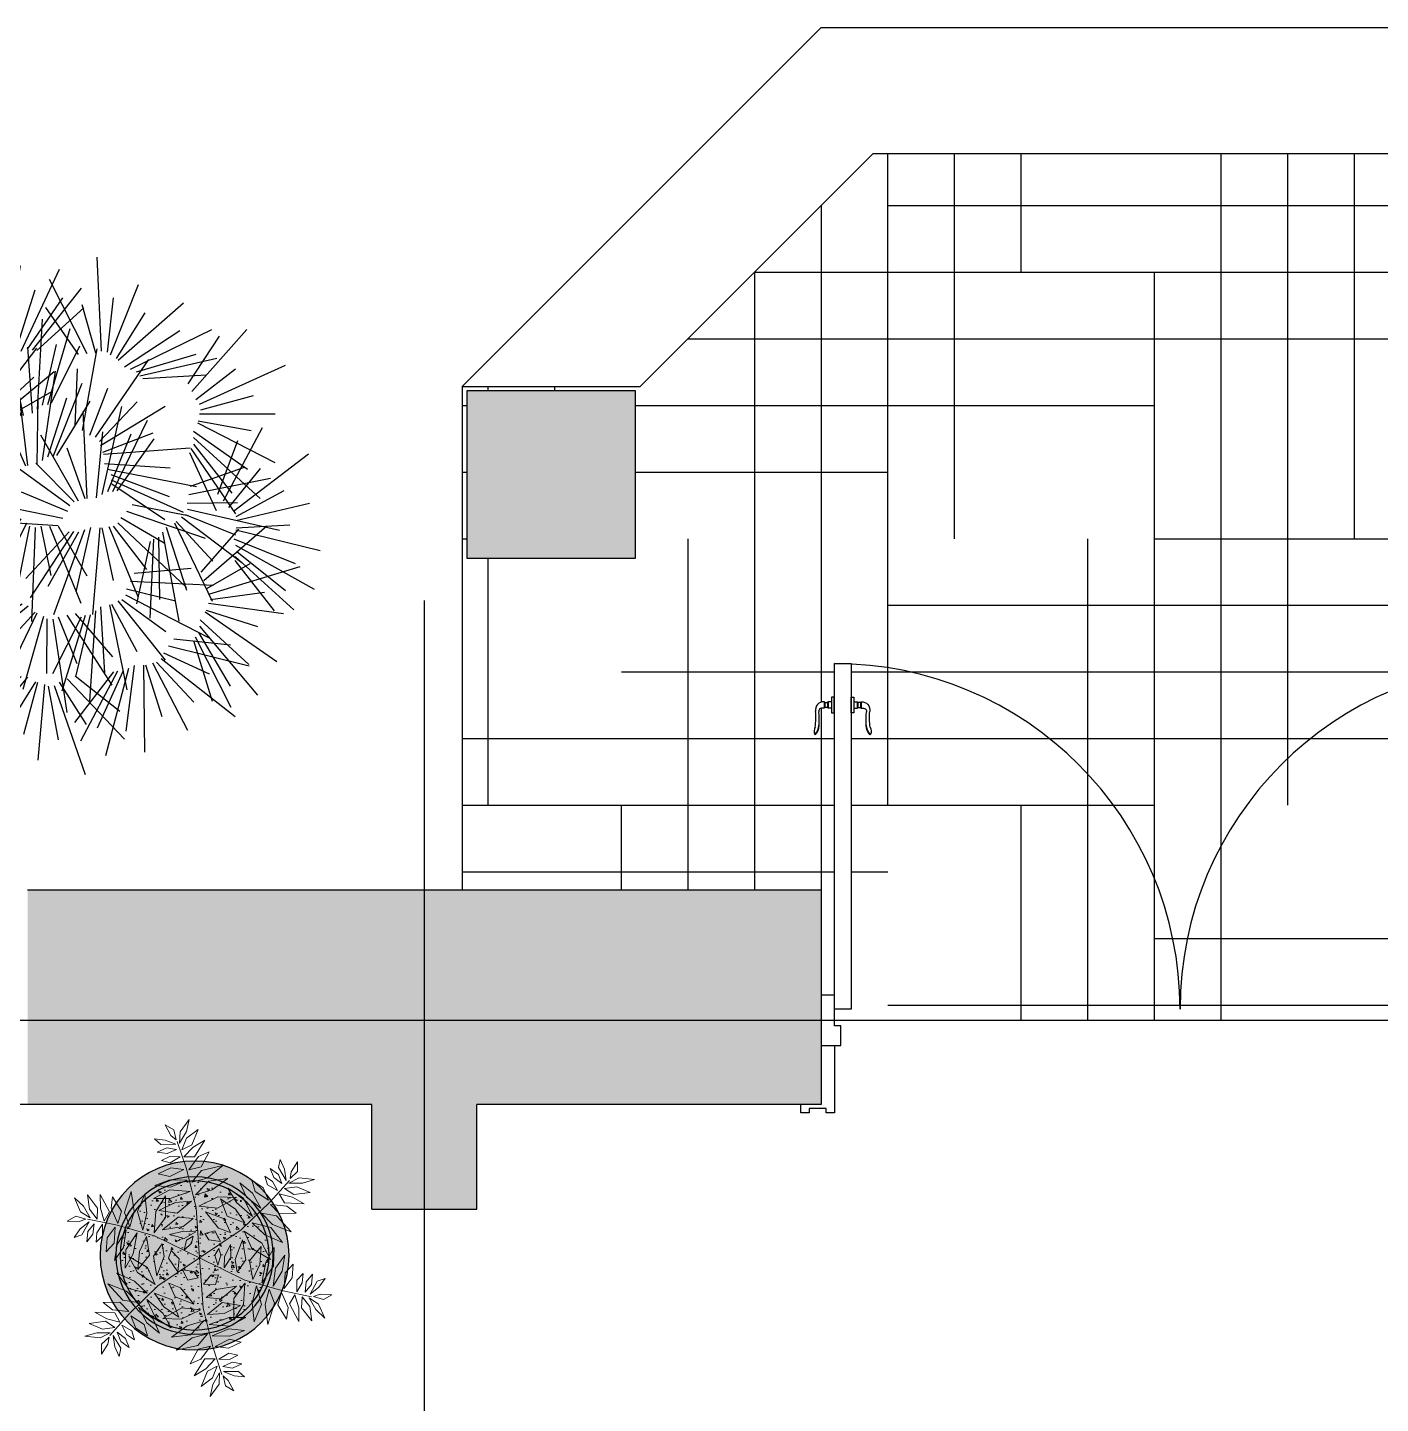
# Model space of a CAD drawing. Header units: millimetres. Extents: x 11159 to 50121, y 18346 to 37577.
# Drawn here: x 16090 to 19313, y 34044 to 37321 of the extents above; entities that cross this region are included whole.
import ezdxf

# ---------------------------------------------------------------- set-up
doc = ezdxf.new("R2010")
doc.units = ezdxf.units.MM
for name, color, linetype in [('axis', 40, 'Continuous'), ('doors', 4, 'Continuous'), ('floor hatch', 252, 'Continuous'), ('furniture', 34, 'Continuous'), ('HATCH', 8, 'Continuous'), ('wall', 5, 'Continuous')]:
    doc.layers.add(name, color=color, linetype=linetype)

# ---------------------------------------------------------------- blocks, each defined once
blk = doc.blocks.new('rast1')
at = {"color": 0}
for p, q in [((0.1841, 0.798), (0.1634, 1.2463)), ((-0.2715, 0.7956), (-0.2016, 1.2036)), ((-0.1983, 0.7984), (-0.0166, 1.1886)), ((-0.3156, 0.792), (-0.4231, 1.1366)), ((0.1158, 0.7859), (-0.0635, 1.1388)), ((0.2269, 0.7806), (0.3602, 1.1161)), ((-0.3599, 0.7786), (-0.6579, 1.114)), ((-0.2813, 0.7959), (-0.3132, 1.0506)), ((-0.2278, 0.7895), (-0.1316, 1.0894)), ((-0.1687, 0.8074), (-0.0009, 1.0515)), ((-0.1445, 0.8018), (0.0882, 1.0978)), ((0.2121, 0.7933), (0.2407, 1.0515)), ((-0.3351, 0.7925), (-0.4754, 1.0112)), ((-0.125, 0.8013), (0.1003, 1.0047)), ((0.0746, 0.7827), (-0.081, 1.006)), ((0.1571, 0.789), (0.091, 1.0192)), ((0.2634, 0.7557), (0.5745, 1.0288)), ((-0.1213, 0.5213), (-0.0965, 0.951)), ((0.256, 0.7621), (0.3914, 0.9801)), ((-0.4052, 0.7262), (-0.7667, 0.8877)), ((-0.5483, 0.4861), (-0.7666, 0.878)), ((-0.3752, 0.7546), (-0.5714, 0.8919)), ((-0.4584, 0.4835), (-0.3017, 0.8666)), ((-0.1883, 0.4916), (-0.274, 0.8966)), ((-0.0726, 0.5443), (0.0344, 0.9053)), ((0.2936, 0.7234), (0.557, 0.8959)), ((0.3222, 0.7118), (0.7088, 0.9007)), ((0.5965, 0.6421), (0.7467, 0.8691)), ((0.6147, 0.605), (0.8766, 0.9018)), ((-0.5021, 0.4895), (-0.5324, 0.8493)), ((-0.3862, 0.4704), (-0.1244, 0.8119)), ((-0.1454, 0.5021), (-0.1668, 0.8163)), ((-0.0971, 0.5405), (-0.0313, 0.8294)), ((-0.0542, 0.551), (0.08, 0.8233)), ((0.0933, 0.4197), (0.1631, 0.8094)), ((-0.4353, 0.6978), (-0.6967, 0.7735)), ((-0.5211, 0.4943), (-0.6107, 0.7382)), ((-0.4678, 0.4859), (-0.4439, 0.7415)), ((-0.2279, 0.472), (-0.4551, 0.7526)), ((-0.417, 0.4681), (-0.2581, 0.74)), ((0.1551, 0.3883), (0.4089, 0.7583)), ((0.3507, 0.7001), (0.6348, 0.7843)), ((0.3661, 0.6806), (0.7332, 0.7642)), ((0.6512, 0.546), (1.0602, 0.7305)), ((-0.6039, 0.4447), (-0.9219, 0.6807)), ((-0.3555, 0.4727), (-0.1387, 0.6747)), ((-0.333, 0.462), (-0.0417, 0.7006)), ((-0.1975, 0.4883), (-0.3212, 0.7132)), ((-0.167, 0.2531), (-0.217, 0.6639)), ((-0.0976, 0.2768), (-0.0355, 0.7027)), ((0.0585, 0.4421), (0.0691, 0.714)), ((0.3809, 0.6679), (0.684, 0.6843)), ((0.6328, 0.5678), (0.8224, 0.7141)), ((-0.7189, 0.3525), (-0.9725, 0.6308)), ((-0.7151, 0.3716), (-0.8787, 0.6274)), ((-0.5684, 0.466), (-0.7303, 0.6425)), ((-0.2641, 0.4432), (-0.665, 0.6448)), ((-0.2462, 0.4653), (-0.4574, 0.6167)), ((-0.3141, 0.4573), (-0.0501, 0.6071)), ((-0.047, 0.2954), (0.091, 0.6458)), ((0.1281, 0.3974), (0.2142, 0.6209)), ((-0.7244, 0.2989), (-1.0793, 0.5424)), ((-0.7284, 0.3295), (-0.9415, 0.5353)), ((-0.6395, 0.4235), (-0.8783, 0.554)), ((-0.2081, 0.237), (-0.41, 0.5363)), ((-0.1233, 0.2598), (-0.1172, 0.5746)), ((-0.0719, 0.2938), (0.0189, 0.5759)), ((-0.0282, 0.3005), (0.1292, 0.5601)), ((0.1746, 0.3676), (0.3531, 0.5564)), ((0.1787, 0.3485), (0.4874, 0.5358)), ((0.1868, 0.1148), (0.2809, 0.5347)), ((0.6571, 0.5182), (0.9076, 0.5869)), ((-0.2695, 0.4153), (-0.5026, 0.4704)), ((-0.1764, 0.2505), (-0.2801, 0.4853)), ((0.1158, 0.0964), (0.097, 0.5098)), ((0.2386, 0.1295), (0.4027, 0.4684)), ((0.6442, 0.4659), (0.8968, 0.4204)), ((0.6507, 0.4997), (1.0117, 0.4996)), ((-0.7205, 0.2683), (-1.0004, 0.4126)), ((-0.287, 0.3778), (-0.6825, 0.3943)), ((-0.2467, 0.2114), (-0.6285, 0.4472)), ((-0.2269, 0.2319), (-0.4241, 0.4011)), ((0.0736, 0.0834), (-0.1051, 0.3971)), ((0.1598, 0.0997), (0.1898, 0.4132)), ((0.1908, 0.3162), (0.4303, 0.4085)), ((0.2137, 0.1298), (0.3255, 0.4041)), ((0.6222, 0.4167), (0.8797, 0.2355)), ((0.6411, 0.4566), (1.0096, 0.2682)), ((0.7643, 0.085), (0.9514, 0.4339)), ((-0.7337, 0.2262), (-1.1246, 0.3624)), ((-0.3044, 0.3402), (-0.5753, 0.314)), ((0.1062, 0.0946), (0.0206, 0.3365)), ((0.1928, 0.3067), (0.6056, 0.3369)), ((0.2578, 0.1332), (0.4344, 0.38)), ((0.6091, 0.3335), (0.8222, 0.0231)), ((0.6216, 0.355), (0.8046, 0.122)), ((0.6219, 0.3859), (0.9401, 0.0961)), ((0.7381, 0.117), (0.8325, 0.3723)), ((0.0331, 0.0609), (-0.3297, 0.3249)), ((0.0544, 0.0798), (-0.1294, 0.2635)), ((0.1974, 0.2627), (0.5116, 0.2415)), ((0.6027, 0.3151), (0.7298, 0.0394)), ((0.8133, 0.036), (1.1693, 0.3091)), ((-0.7356, 0.2166), (-0.992, 0.2271)), ((-0.2751, 0.1482), (-0.6677, 0.1992)), ((-0.2545, 0.1841), (-0.4819, 0.2593)), ((0.2132, 0.2362), (0.6356, 0.1537)), ((0.229, 0.2097), (0.5063, 0.1055)), ((0.6082, 0.1551), (0.8649, 0.2453)), ((0.7905, 0.0529), (0.9416, 0.2388)), ((-0.7315, 0.1363), (-1.1114, -0.1025)), ((-0.7374, 0.1821), (-1.095, 0.1329)), ((-0.7412, 0.163), (-0.98, 0.0607)), ((-0.4994, -0.0262), (-0.8204, 0.1704)), ((-0.6542, -0.2278), (-0.7539, 0.1353)), ((-0.5011, -0.0068), (-0.7294, 0.1932)), ((0.2294, 0.1848), (0.5727, 0.0301)), ((0.2336, 0.1658), (0.4853, -0.0039)), ((0.6002, 0.1145), (0.9882, 0.193)), ((0.8254, 0.0102), (1.0536, 0.1344)), ((-0.6873, 0.0829), (-0.9061, -0.2471)), ((-0.6834, -0.273), (-0.8893, 0.1049)), ((-0.7104, 0.1172), (-0.8781, -0.0537)), ((-0.5021, -0.051), (-0.7641, 0.0873)), ((-0.3036, 0.0902), (-0.6765, 0.038)), ((-0.6422, -0.2124), (-0.6719, 0.0897)), ((-0.3173, 0.1041), (-0.6207, 0.1134)), ((-0.2899, 0.0694), (-0.5801, 0.0096)), ((-0.2958, 0.1124), (-0.5679, 0.1099)), ((0, 0), (-0.3876, 0.0806)), ((0.0233, 0.0342), (-0.1977, 0.1264)), ((0.3304, 0.067), (0.5974, 0.0142)), ((0.5922, 0.0739), (0.8317, 0.0761)), ((0.8235, -0.0092), (1.175, 0.0732)), ((-0.4898, -0.0793), (-0.8984, 0.0557)), ((-0.6642, 0.0485), (-0.7819, -0.1968)), ((-0.6731, -0.244), (-0.7697, 0.0361)), ((-0.2625, 0.0554), (-0.6637, -0.1001)), ((-0.2077, 0.0067), (-0.5407, -0.2391)), ((-0.235, 0.0414), (-0.5121, -0.1082)), ((0.2754, 0.0052), (0.4828, -0.1146)), ((0.3029, 0.0361), (0.677, -0.0935)), ((0.5654, 0.0088), (0.8531, -0.2093)), ((0.5816, 0.0197), (0.8228, -0.0768)), ((0.5937, 0.0455), (1.0311, -0.0544)), ((-0.7247, -0.3336), (-1.0113, -0.035)), ((-0.6938, -0.3021), (-0.8778, -0.0465)), ((-0.4775, -0.1075), (-0.7865, -0.0469)), ((-0.2008, -0.0003), (-0.3542, -0.2061)), ((-0.1734, -0.0212), (-0.3346, -0.3442)), ((-0.0233, -0.0342), (-0.2948, -0.0161)), ((-0.1597, -0.0351), (-0.21, -0.29)), ((0.0302, -0.0629), (-0.1766, -0.2851)), ((0.0497, -0.0618), (-0.1565, -0.3768)), ((-0.1322, -0.0422), (-0.1495, -0.4906)), ((-0.1045, -0.0355), (-0.0581, -0.2705)), ((0.0743, -0.0652), (-0.0718, -0.323)), ((-0.0632, -0.0359), (0.0857, -0.4027)), ((0.103, -0.0538), (-0.0443, -0.4582)), ((-0.0218, -0.0362), (0.1143, -0.2719)), ((0.1316, -0.0423), (0.0617, -0.3494)), ((0.1757, -0.0446), (0.1414, -0.4571)), ((0.1855, -0.0441), (0.2393, -0.295)), ((0.2193, -0.0372), (0.3562, -0.3712)), ((0.2388, -0.0361), (0.3975, -0.2418)), ((0.2623, -0.02), (0.5882, -0.3284)), ((0.4737, -0.0645), (0.5524, -0.4877)), ((0.4925, -0.0401), (0.5884, -0.3401)), ((0.5317, -0.0197), (0.7117, -0.3924)), ((0.5398, -0.0143), (0.7137, -0.203)), ((0.6587, -0.2549), (0.8377, -0.0499)), ((0.6718, -0.2942), (0.9708, -0.0346)), ((0.8239, -0.0534), (1.2258, -0.1525)), ((0.8249, -0.0437), (1.0812, -0.0301)), ((-0.4784, -0.1517), (-0.8917, -0.1298)), ((0.4157, -0.1094), (0.3505, -0.4059)), ((0.4318, -0.0985), (0.4143, -0.4746)), ((0.4548, -0.089), (0.46, -0.3852)), ((0.8147, -0.0966), (1.1068, -0.2141)), ((0.8214, -0.1266), (1.1975, -0.336)), ((-0.4697, -0.195), (-0.7995, -0.3419)), ((-0.4776, -0.1614), (-0.7268, -0.2228)), ((0.8209, -0.1805), (1.0994, -0.434)), ((0.8282, -0.1567), (1.0596, -0.3417)), ((-0.748, -0.3712), (-1.089, -0.2529)), ((-0.7307, -0.3413), (-0.9545, -0.2157)), ((-0.5564, -0.5283), (-0.8025, -0.2433)), ((-0.4512, -0.2374), (-0.7496, -0.5726)), ((-0.5522, -0.5093), (-0.7088, -0.2493)), ((-0.468, -0.2144), (-0.6688, -0.3793)), ((-0.4256, -0.2499), (-0.5392, -0.4608)), ((0.3391, -0.2601), (0.6102, -0.2362)), ((0.6849, -0.3335), (0.8922, -0.2135)), ((0.7001, -0.3575), (1.13, -0.2288)), ((0.819, -0.1999), (1.0057, -0.4393)), ((-0.3939, -0.2764), (-0.5122, -0.6542)), ((-0.3622, -0.303), (-0.4069, -0.5714)), ((0.3214, -0.2975), (0.7168, -0.3174)), ((-0.76, -0.3866), (-1.0192, -0.3694)), ((-0.5634, -0.5818), (-0.9116, -0.3289)), ((-0.5665, -0.5511), (-0.7741, -0.3397)), ((-0.2415, -0.381), (-0.5981, -0.502)), ((-0.2575, -0.3699), (-0.5574, -0.4175)), ((0.2615, -0.3912), (0.4864, -0.6737)), ((0.2799, -0.3847), (0.4898, -0.5379)), ((0.298, -0.3627), (0.6972, -0.5677)), ((0.3036, -0.3349), (0.5362, -0.3919)), ((0.7023, -0.3858), (0.9598, -0.3509)), ((-0.7635, -0.4148), (-1.2104, -0.4552)), ((-0.7533, -0.4413), (-0.9804, -0.5176)), ((-0.1946, -0.4076), (-0.5598, -0.6353)), ((-0.2242, -0.3989), (-0.4981, -0.5119)), ((-0.1317, -0.4452), (-0.413, -0.7489)), ((-0.165, -0.4162), (-0.4093, -0.6149)), ((-0.1237, -0.4508), (-0.2359, -0.6816)), ((0.0589, -0.4526), (0.2366, -0.6588)), ((0.1302, -0.4586), (0.062, -0.7469)), ((0.1545, -0.4396), (0.1262, -0.8691)), ((0.1788, -0.4206), (0.1975, -0.735)), ((0.2218, -0.4105), (0.3041, -0.8162)), ((0.231, -0.4073), (0.3528, -0.6332)), ((0.6783, -0.4447), (1.0186, -0.6803)), ((0.6827, -0.436), (0.927, -0.5145)), ((0.6936, -0.4033), (1.0514, -0.4512)), ((-0.7483, -0.4824), (-1.093, -0.6772)), ((-0.5747, -0.6542), (-0.9617, -0.5076)), ((-0.7433, -0.5235), (-0.9596, -0.6887)), ((-0.5603, -0.6125), (-0.8362, -0.4607)), ((-0.0928, -0.4662), (-0.1909, -0.8137)), ((-0.0768, -0.4773), (-0.0786, -0.7371)), ((0.0872, -0.4688), (-0.0493, -0.7399)), ((-0.0484, -0.4792), (0.0183, -0.9229)), ((-0.0225, -0.4674), (0.067, -0.6896)), ((0.1056, -0.4622), (-0.0044, -0.8223)), ((0.0182, -0.46), (0.233, -0.7927)), ((0.6499, -0.5123), (0.9269, -0.8417)), ((0.6543, -0.4818), (0.8855, -0.6955)), ((0.528, -0.573), (0.7987, -0.6009)), ((0.6215, -0.5799), (0.7109, -0.87)), ((0.6303, -0.5625), (0.8004, -0.8984)), ((0.6456, -0.5429), (0.796, -0.7981)), ((-0.5768, -0.6637), (-0.8329, -0.6464)), ((0.479, -0.6397), (0.6966, -0.7398)), ((0.5035, -0.6064), (0.888, -0.7008)), ((-0.5795, -0.6981), (-0.9383, -0.7378)), ((-0.5838, -0.7172), (-0.8252, -0.8131)), ((0.3127, -0.7144), (0.2035, -1.1306)), ((0.3402, -0.7003), (0.299, -1.0125)), ((0.3843, -0.6985), (0.3882, -1.1124)), ((0.394, -0.6971), (0.4708, -0.9419)), ((0.427, -0.6871), (0.5942, -1.007)), ((0.4463, -0.6842), (0.6233, -0.8743)), ((0.4682, -0.666), (0.8213, -0.9429)), ((-0.5748, -0.7442), (-0.961, -0.9726)), ((-0.5542, -0.7638), (-0.7265, -0.9302)), ((-0.2497, -0.7346), (-0.5774, -0.9201)), ((-0.2676, -0.7267), (-0.5532, -0.8294)), ((-0.1987, -0.7519), (-0.5149, -1.0439)), ((-0.2294, -0.7489), (-0.4774, -0.9111)), ((-0.168, -0.7548), (-0.3708, -0.9957)), ((-0.1299, -0.7771), (-0.3494, -1.128)), ((-0.1209, -0.7811), (-0.1881, -1.0288)), ((-0.0184, -0.7785), (0.111, -0.9801)), ((0.0202, -0.7636), (0.2933, -1.0503)), ((0.2411, -0.7302), (0.0557, -0.9706)), ((0.0588, -0.7488), (0.2719, -0.918)), ((0.2604, -0.7273), (0.0842, -1.06)), ((0.2853, -0.7284), (0.1636, -0.9986)), ((-0.5321, -0.7987), (-0.7597, -1.1227)), ((-0.5099, -0.8337), (-0.6342, -1.0758)), ((-0.0878, -0.7905), (-0.1191, -1.1501)), ((-0.0699, -0.7984), (-0.0232, -1.054)), ((-0.0417, -0.7949), (0.1067, -1.2183))]:
    blk.add_line(p, q, dxfattribs=at)
blk = doc.blocks.new('palm')
at = {"color": 0, "linetype": 'ByBlock', "lineweight": -2}
for p, q in [((-4.98, 65.98), (-9.33, 60.08)), ((-6.33, 60.23), (-4.98, 65.98)), ((-16.35, 63.34), (-13.67, 58.33)), ((-12.27, 60.99), (-16.35, 63.34)), ((-11.17, 56.2), (-12.27, 60.99)), ((-9.54, 54.66), (-6.33, 60.23)), ((-9.33, 60.08), (-9.54, 54.66)), ((-6.18, 57.08), (-0.72, 61.25)), ((-0.72, 61.25), (-3.7, 53.96)), ((-21.42, 56.67), (-16.42, 56.16)), ((-18.45, 54.06), (-21.42, 56.67)), ((-20.15, 50.4), (-15.64, 52.44)), ((-11.4, 54.15), (-18.45, 54.06)), ((-16.42, 56.16), (-11.4, 54.15)), ((-15.64, 52.44), (-11.06, 51.68)), ((-13.67, 58.33), (-11.17, 56.2)), ((-6.3, 42.4), (-10.63, 55.49)), ((-8.42, 51.54), (-6.18, 57.08)), ((-3.7, 53.96), (-8.42, 51.54)), ((-7.48, 48.12), (-3.02, 52.78)), ((-3.02, 52.78), (2.56, 56.09)), ((2.56, 56.09), (-2.46, 48.1)), ((-15.53, 49.71), (-20.15, 50.4)), ((-18.19, 46.39), (-14.16, 48.32)), ((-13.97, 45.34), (-18.19, 46.39)), ((-11.06, 51.68), (-15.53, 49.71)), ((-14.16, 48.32), (-9.23, 48.15)), ((-9.23, 48.15), (-13.97, 45.34)), ((-2.46, 48.1), (-7.48, 48.12)), ((-5.2, 41.96), (-0.58, 48.3)), ((-0.58, 48.3), (4.55, 50.49)), ((4.55, 50.49), (0.67, 43.42)), ((37.6, 43.01), (38.37, 46.89)), ((38.37, 46.89), (40.42, 42.3)), ((-19.74, 40.06), (-13.79, 42.96)), ((-14.24, 38.77), (-19.74, 40.06)), ((-7.45, 42.17), (-14.24, 38.77)), ((-13.79, 42.96), (-7.45, 42.17)), ((-1.65, 23.88), (-6.3, 42.4)), ((0.67, 43.42), (-5.2, 41.96)), ((-3.72, 36.16), (0.85, 41.73)), ((0.85, 41.73), (11.13, 44.01)), ((11.13, 44.01), (3.62, 38.06)), ((35.28, 38.3), (33.57, 42.65)), ((33.57, 42.65), (37.6, 39.77)), ((41.2, 36.95), (37.6, 43.01)), ((37.6, 39.77), (39.22, 35.42)), ((40.42, 42.3), (41.2, 36.95)), ((43.08, 37.77), (46.68, 41.12)), ((43.68, 41.01), (43.08, 37.77)), ((46.68, 45.83), (43.68, 41.01)), ((46.68, 41.12), (46.68, 45.83)), ((-21.4, 34.49), (-14.17, 37.24)), ((-13.85, 33.79), (-21.4, 34.49)), ((-14.17, 37.24), (-5.93, 37.04)), ((-5.93, 37.04), (-13.85, 33.79)), ((3.62, 38.06), (-3.72, 36.16)), ((-2.03, 30.03), (4.36, 36.64)), ((4.36, 36.64), (13.37, 37.77)), ((13.37, 37.77), (6, 32.42)), ((20.97, 28.54), (13.51, 33.24)), ((13.51, 33.24), (17.54, 26.36)), ((22.34, 28.89), (19.17, 35.77)), ((19.17, 35.77), (25.17, 30.89)), ((26.45, 31.71), (24.82, 37.12)), ((24.82, 37.12), (30.31, 33.42)), ((30.31, 33.42), (32.8, 27.54)), ((32.28, 34.77), (31.08, 38.95)), ((31.08, 38.95), (34.77, 36.42)), ((37.08, 32.07), (32.28, 34.77)), ((33.57, 26.66), (42.74, 36.95)), ((34.77, 36.42), (37.08, 32.07)), ((39.22, 35.42), (35.28, 38.3)), ((40.42, 33.07), (46.34, 33.89)), ((44.88, 30.18), (40.42, 33.07)), ((47.37, 38.12), (42.57, 35.6)), ((42.57, 35.6), (49, 35.6)), ((46.34, 33.89), (52.68, 31.24)), ((54.65, 37.3), (47.37, 38.12)), ((49, 35.6), (54.65, 37.3)), ((-59.63, 28.68), (-56.7, 21.96)), ((-55.32, 24.63), (-59.63, 28.68)), ((-53.4, 30), (-48.58, 23.78)), ((-52.52, 23.19), (-53.4, 30)), ((-47.3, 30.26), (-42.89, 21.92)), ((-47.22, 23.77), (-47.3, 30.26)), ((-42.12, 23.65), (-41.45, 29.18)), ((-41.45, 29.18), (-37.27, 22.29)), ((-35.71, 21.6), (-32.55, 31.65)), ((-32.55, 31.65), (-31.15, 22.16)), ((-29.55, 22.1), (-26.03, 30.46)), ((-26.03, 30.46), (-25.08, 21.41)), ((-14.23, 32.43), (-22.03, 28.32)), ((-22.03, 28.32), (-14.06, 28.37)), ((-20.89, 22.15), (-16.22, 29.59)), ((-11.67, 26.4), (-19.45, 22.67)), ((-16.22, 29.59), (-16.29, 19.26)), ((-4.54, 31.68), (-14.23, 32.43)), ((-14.06, 28.37), (-4.54, 31.68)), ((-3.79, 26.99), (-11.67, 26.4)), ((-10.74, 21.3), (-3.79, 26.99)), ((6, 32.42), (-2.03, 30.03)), ((-0.44, 24.67), (8.74, 29.16)), ((17.52, 28.84), (8.53, 23.74)), ((8.74, 29.16), (17.52, 28.84)), ((17.02, 23.3), (9.91, 28.18)), ((9.91, 28.18), (13.08, 19.95)), ((17.54, 26.36), (25.17, 19.77)), ((19.85, 13.36), (33.57, 26.66)), ((25.17, 19.77), (20.97, 28.54)), ((29.11, 23.66), (22.34, 28.89)), ((25.17, 30.89), (29.11, 23.66)), ((32.8, 27.54), (26.45, 31.71)), ((37.94, 30.54), (44.2, 29.01)), ((40.42, 26.19), (37.94, 30.54)), ((44.2, 29.01), (49.85, 25.83)), ((52.68, 31.24), (44.88, 30.18)), ((-58.96, 19.87), (-63.03, 17.51)), ((-54.25, 18.42), (-58.96, 19.87)), ((-56.7, 21.96), (-52.11, 19.07)), ((-52.11, 19.07), (-55.32, 24.63)), ((-48.85, 18.48), (-52.52, 23.19)), ((-48.58, 23.78), (-48.85, 18.48)), ((-45.42, 17.59), (-47.22, 23.77)), ((-42.89, 21.92), (-45.42, 17.59)), ((-38.94, 16.48), (-42.12, 23.65)), ((-37.27, 22.29), (-38.94, 16.48)), ((-33.18, 14.86), (-35.71, 21.6)), ((-31.15, 22.16), (-33.18, 14.86)), ((-27.03, 13.26), (-29.55, 22.1)), ((-25.08, 21.41), (-27.03, 13.26)), ((-21.58, 11.95), (-20.89, 22.15)), ((-19.45, 22.67), (-10.74, 21.3)), ((0, 0), (-1.65, 23.88)), ((8.53, 23.74), (-0.44, 24.67)), ((11.71, 18.6), (2.8, 21.95)), ((2.8, 21.95), (9.05, 14.25)), ((13.08, 19.95), (21.48, 16.78)), ((21.48, 16.78), (17.02, 23.3)), ((29.45, 21.3), (36.57, 20.13)), ((34.77, 15.89), (29.45, 21.3)), ((33.74, 25.48), (41.54, 24.66)), ((37.94, 21.13), (33.74, 25.48)), ((36.57, 20.13), (43.68, 12.36)), ((46, 21.3), (37.94, 21.13)), ((49.85, 25.83), (40.42, 26.19)), ((41.54, 24.66), (46, 21.3)), ((-63.03, 17.51), (-57.35, 17.33)), ((-59.79, 9.78), (-56.85, 13.86)), ((-57.35, 17.33), (-54.25, 18.42)), ((-56.85, 13.86), (-52.6, 17.2)), ((-52.6, 17.2), (-56.04, 11.06)), ((-39.87, 15.74), (-53.37, 18.54)), ((-53.24, 12.67), (-50.29, 16.26)), ((-50.29, 16.26), (-50.81, 11.4)), ((-48.92, 11.9), (-46.31, 16.08)), ((-46.31, 16.08), (-46.25, 10.57)), ((-44.1, 9.54), (-40.25, 14.63)), ((-40.25, 14.63), (-40.69, 7.05)), ((-21.5, 10.51), (-39.87, 15.74)), ((-39.34, 6.35), (-35.04, 13.38)), ((-35.04, 13.38), (-36.19, 4.9)), ((-16.29, 19.26), (-21.58, 11.95)), ((-10.25, 19.44), (-17.61, 13.4)), ((-17.61, 13.4), (-7.81, 14.96)), ((-3.1, 18.77), (-10.25, 19.44)), ((-7.81, 14.96), (-3.1, 18.77)), ((0, 0), (19.85, 13.36)), ((9.05, 14.25), (14.71, 12.07)), ((14.71, 12.07), (11.71, 18.6)), ((25, 16.78), (33.91, 14.54)), ((31.08, 11.01), (25, 16.78)), ((33.91, 14.54), (39.4, 7.31)), ((43.68, 12.36), (34.77, 15.89)), ((-56.04, 11.06), (-59.79, 9.78)), ((-53.72, 7.74), (-53.24, 12.67)), ((-50.81, 11.4), (-53.72, 7.74)), ((-49.27, 7.44), (-48.92, 11.9)), ((-46.25, 10.57), (-49.27, 7.44)), ((-44.56, 2.94), (-44.1, 9.54)), ((-40.69, 7.05), (-44.56, 2.94)), ((-29.71, 11.91), (-35.2, 3.89)), ((-31.6, 2.01), (-29.71, 11.91)), ((-25.27, 10.22), (-28.69, 3.09)), ((-23.82, 1.35), (-25.27, 10.22)), ((-17.81, 6.7), (-21.96, 0.84)), ((0, 0), (-21.5, 10.51)), ((-16.86, 0.72), (-17.81, 6.7)), ((-7.54, 12.73), (-14.32, 11.16)), ((-14.32, 11.16), (-7.43, 9.28)), ((-1.83, 12.5), (-7.54, 12.73)), ((-7.43, 9.28), (-1.83, 12.5)), ((-6.31, 8.52), (-7.4, 3.72)), ((-7.4, 3.72), (-3.86, 7.1)), ((-3.08, 10.32), (-6.31, 8.52)), ((-3.86, 7.1), (-3.08, 10.32)), ((7.25, 12.89), (2.45, 11.72)), ((2.45, 11.72), (4.42, 8.66)), ((4.42, 8.66), (9.91, 7.84)), ((9.91, 7.84), (7.25, 12.89)), ((20.41, 8.55), (16.86, -0.72)), ((21.96, -0.84), (20.41, 8.55)), ((21.14, 12.72), (29.62, 7.01)), ((24.82, 4.48), (21.14, 12.72)), ((29.62, 7.01), (33.74, -0.75)), ((39.4, 7.31), (31.08, 11.01)), ((-40.56, -1.29), (-39.34, 6.35)), ((-36.19, 4.9), (-40.56, -1.29)), ((-35.2, 3.89), (-35.54, -4.92)), ((-35.54, -4.92), (-31.6, 2.01)), ((-33.74, 0.75), (-24.82, -4.48)), ((-29.62, -7.01), (-33.74, 0.75)), ((-28.69, 3.09), (-29.36, -5.51)), ((-29.36, -5.51), (-23.82, 1.35)), ((-21.96, 0.84), (-20.41, -8.55)), ((-20.41, -8.55), (-16.86, 0.72)), ((0, 0), (-19.85, -13.36)), ((-13.63, 3.49), (-14.79, -0.17)), ((-9.71, -0.5), (-13.63, 3.49)), ((0, 0), (1.65, -23.88)), ((0, 0), (21.5, -10.51)), ((9.14, 4.42), (7.25, 1.25)), ((7.25, 1.25), (8.71, -3.46)), ((8.71, -3.46), (10.08, 1.25)), ((10.08, 1.25), (9.14, 4.42)), ((11.85, 0.5), (11.74, -4.66)), ((11.74, -4.66), (14.79, 0.17)), ((14.72, 6.44), (11.85, 0.5)), ((14.79, 0.17), (14.72, 6.44)), ((29.36, 5.51), (23.82, -1.35)), ((33.74, -0.75), (24.82, 4.48)), ((28.69, -3.09), (29.36, 5.51)), ((35.54, 4.92), (31.6, -2.01)), ((35.2, -3.89), (35.54, 4.92)), ((36.19, -4.9), (40.56, 1.29)), ((40.56, 1.29), (39.34, -6.35)), ((-24.82, -4.48), (-21.14, -12.72)), ((-14.79, -0.17), (-10.43, -6.68)), ((-10.43, -6.68), (-9.71, -0.5)), ((-2.71, -6.42), (-8.2, -5.6)), ((-8.2, -5.6), (-5.54, -10.66)), ((-0.74, -9.48), (-2.71, -6.42)), ((16.86, -0.72), (17.81, -6.7)), ((17.81, -6.7), (21.96, -0.84)), ((23.82, -1.35), (25.27, -10.22)), ((25.27, -10.22), (28.69, -3.09)), ((31.6, -2.01), (29.71, -11.91)), ((29.71, -11.91), (35.2, -3.89)), ((35.04, -13.38), (36.19, -4.9)), ((39.34, -6.35), (35.04, -13.38)), ((40.69, -7.05), (44.56, -2.94)), ((44.56, -2.94), (44.1, -9.54)), ((-43.68, -12.36), (-34.77, -15.89)), ((-36.57, -20.13), (-43.68, -12.36)), ((-39.4, -7.31), (-31.08, -11.01)), ((-33.91, -14.54), (-39.4, -7.31)), ((-31.08, -11.01), (-25, -16.78)), ((-21.14, -12.72), (-29.62, -7.01)), ((-9.05, -14.25), (-14.71, -12.07)), ((-14.71, -12.07), (-11.71, -18.6)), ((-5.54, -10.66), (-0.74, -9.48)), ((5.29, -8.16), (1.83, -12.5)), ((1.83, -12.5), (7.54, -12.73)), ((8.92, -7.98), (5.29, -8.16)), ((7.54, -12.73), (8.92, -7.98)), ((16.29, -19.26), (21.58, -11.95)), ((21.58, -11.95), (20.89, -22.15)), ((21.5, -10.51), (39.87, -15.74)), ((40.25, -14.63), (40.69, -7.05)), ((44.1, -9.54), (40.25, -14.63)), ((46.25, -10.57), (49.27, -7.44)), ((46.31, -16.08), (46.25, -10.57)), ((48.92, -11.9), (46.31, -16.08)), ((49.27, -7.44), (48.92, -11.9)), ((50.29, -16.26), (50.81, -11.4)), ((53.24, -12.67), (50.29, -16.26)), ((50.81, -11.4), (53.72, -7.74)), ((52.6, -17.2), (56.04, -11.06)), ((53.72, -7.74), (53.24, -12.67)), ((56.04, -11.06), (59.79, -9.78)), ((59.79, -9.78), (56.85, -13.86)), ((-34.77, -15.89), (-29.45, -21.3)), ((-25, -16.78), (-33.91, -14.54)), ((-19.85, -13.36), (-33.57, -26.66)), ((-13.08, -19.95), (-21.48, -16.78)), ((-21.48, -16.78), (-17.02, -23.3)), ((-11.71, -18.6), (-2.8, -21.95)), ((-2.8, -21.95), (-9.05, -14.25)), ((7.81, -14.96), (3.1, -18.77)), ((3.1, -18.77), (10.25, -19.44)), ((17.61, -13.4), (7.81, -14.96)), ((10.25, -19.44), (17.61, -13.4)), ((16.22, -29.59), (16.29, -19.26)), ((25.08, -21.41), (27.03, -13.26)), ((27.03, -13.26), (29.55, -22.1)), ((31.15, -22.16), (33.18, -14.86)), ((33.18, -14.86), (35.71, -21.6)), ((37.27, -22.29), (38.94, -16.48)), ((38.94, -16.48), (42.12, -23.65)), ((39.87, -15.74), (53.37, -18.54)), ((42.89, -21.92), (45.42, -17.59)), ((45.42, -17.59), (47.22, -23.77)), ((48.58, -23.78), (48.85, -18.48)), ((48.85, -18.48), (52.52, -23.19)), ((56.7, -21.96), (52.11, -19.07)), ((52.11, -19.07), (55.32, -24.63)), ((56.85, -13.86), (52.6, -17.2)), ((57.35, -17.33), (54.25, -18.42)), ((54.25, -18.42), (58.96, -19.87)), ((63.03, -17.51), (57.35, -17.33)), ((58.96, -19.87), (63.03, -17.51)), ((-49.85, -25.83), (-40.42, -26.19)), ((-44.2, -29.01), (-49.85, -25.83)), ((-46, -21.3), (-37.94, -21.13)), ((-41.54, -24.66), (-46, -21.3)), ((-33.74, -25.48), (-41.54, -24.66)), ((-40.42, -26.19), (-37.94, -30.54)), ((-37.94, -21.13), (-33.74, -25.48)), ((-29.45, -21.3), (-36.57, -20.13)), ((-25.17, -30.89), (-29.11, -23.66)), ((-29.11, -23.66), (-22.34, -28.89)), ((-17.54, -26.36), (-25.17, -19.77)), ((-25.17, -19.77), (-20.97, -28.54)), ((-17.52, -28.84), (-8.53, -23.74)), ((-17.02, -23.3), (-9.91, -28.18)), ((-9.91, -28.18), (-13.08, -19.95)), ((0.44, -24.67), (-8.74, -29.16)), ((-8.53, -23.74), (0.44, -24.67)), ((1.65, -23.88), (6.3, -42.4)), ((10.74, -21.3), (3.79, -26.99)), ((19.45, -22.67), (10.74, -21.3)), ((11.67, -26.4), (19.45, -22.67)), ((20.89, -22.15), (16.22, -29.59)), ((26.03, -30.46), (25.08, -21.41)), ((29.55, -22.1), (26.03, -30.46)), ((32.55, -31.65), (31.15, -22.16)), ((35.71, -21.6), (32.55, -31.65)), ((41.45, -29.18), (37.27, -22.29)), ((42.12, -23.65), (41.45, -29.18)), ((47.3, -30.26), (42.89, -21.92)), ((47.22, -23.77), (47.3, -30.26)), ((53.4, -30), (48.58, -23.78)), ((52.52, -23.19), (53.4, -30)), ((55.32, -24.63), (59.63, -28.68)), ((59.63, -28.68), (56.7, -21.96)), ((-52.68, -31.24), (-44.88, -30.18)), ((-46.34, -33.89), (-52.68, -31.24)), ((-44.88, -30.18), (-40.42, -33.07)), ((-37.94, -30.54), (-44.2, -29.01)), ((-33.57, -26.66), (-42.74, -36.95)), ((-34.77, -36.42), (-37.08, -32.07)), ((-37.08, -32.07), (-32.28, -34.77)), ((-30.31, -33.42), (-32.8, -27.54)), ((-32.8, -27.54), (-26.45, -31.71)), ((-26.45, -31.71), (-24.82, -37.12)), ((-19.17, -35.77), (-25.17, -30.89)), ((-22.34, -28.89), (-19.17, -35.77)), ((-20.97, -28.54), (-13.51, -33.24)), ((-13.51, -33.24), (-17.54, -26.36)), ((-8.74, -29.16), (-17.52, -28.84)), ((-13.37, -37.77), (-6, -32.42)), ((-6, -32.42), (2.03, -30.03)), ((2.03, -30.03), (-4.36, -36.64)), ((3.79, -26.99), (11.67, -26.4)), ((14.06, -28.37), (4.54, -31.68)), ((4.54, -31.68), (14.23, -32.43)), ((22.03, -28.32), (14.06, -28.37)), ((14.23, -32.43), (22.03, -28.32)), ((-49, -35.6), (-54.65, -37.3)), ((-54.65, -37.3), (-47.37, -38.12)), ((-42.57, -35.6), (-49, -35.6)), ((-47.37, -38.12), (-42.57, -35.6)), ((-43.08, -37.77), (-46.68, -41.12)), ((-40.42, -33.07), (-46.34, -33.89)), ((-43.68, -41.01), (-43.08, -37.77)), ((-40.42, -42.3), (-41.2, -36.95)), ((-41.2, -36.95), (-37.6, -43.01)), ((-37.6, -39.77), (-39.22, -35.42)), ((-39.22, -35.42), (-35.28, -38.3)), ((-35.28, -38.3), (-33.57, -42.65)), ((-31.08, -38.95), (-34.77, -36.42)), ((-32.28, -34.77), (-31.08, -38.95)), ((-24.82, -37.12), (-30.31, -33.42)), ((-4.36, -36.64), (-13.37, -37.77)), ((-11.13, -44.01), (-3.62, -38.06)), ((-3.62, -38.06), (3.72, -36.16)), ((3.72, -36.16), (-0.85, -41.73)), ((5.93, -37.04), (13.85, -33.79)), ((14.17, -37.24), (5.93, -37.04)), ((7.45, -42.17), (14.24, -38.77)), ((13.85, -33.79), (21.4, -34.49)), ((21.4, -34.49), (14.17, -37.24)), ((14.24, -38.77), (19.74, -40.06)), ((-46.68, -45.83), (-43.68, -41.01)), ((-46.68, -41.12), (-46.68, -45.83)), ((-38.37, -46.89), (-40.42, -42.3)), ((-37.6, -43.01), (-38.37, -46.89)), ((-33.57, -42.65), (-37.6, -39.77)), ((-0.85, -41.73), (-11.13, -44.01)), ((-4.55, -50.49), (-0.67, -43.42)), ((-0.67, -43.42), (5.2, -41.96)), ((5.2, -41.96), (0.58, -48.3)), ((6.3, -42.4), (10.63, -55.49)), ((13.79, -42.96), (7.45, -42.17)), ((9.23, -48.15), (13.97, -45.34)), ((19.74, -40.06), (13.79, -42.96)), ((13.97, -45.34), (18.19, -46.39)), ((0.58, -48.3), (-4.55, -50.49)), ((-2.56, -56.09), (2.46, -48.1)), ((2.46, -48.1), (7.48, -48.12)), ((7.48, -48.12), (3.02, -52.78)), ((3.7, -53.96), (8.42, -51.54)), ((8.42, -51.54), (6.18, -57.08)), ((14.16, -48.32), (9.23, -48.15)), ((11.06, -51.68), (15.53, -49.71)), ((15.64, -52.44), (11.06, -51.68)), ((18.19, -46.39), (14.16, -48.32)), ((15.53, -49.71), (20.15, -50.4)), ((20.15, -50.4), (15.64, -52.44)), ((3.02, -52.78), (-2.56, -56.09)), ((0.72, -61.25), (3.7, -53.96)), ((6.18, -57.08), (0.72, -61.25)), ((9.54, -54.66), (6.33, -60.23)), ((9.33, -60.08), (9.54, -54.66)), ((13.67, -58.33), (11.17, -56.2)), ((11.17, -56.2), (12.27, -60.99)), ((11.4, -54.15), (18.45, -54.06)), ((16.42, -56.16), (11.4, -54.15)), ((16.35, -63.34), (13.67, -58.33)), ((21.42, -56.67), (16.42, -56.16)), ((18.45, -54.06), (21.42, -56.67)), ((4.98, -65.98), (9.33, -60.08)), ((6.33, -60.23), (4.98, -65.98)), ((12.27, -60.99), (16.35, -63.34))]:
    blk.add_line(p, q, dxfattribs=at)
blk = doc.blocks.new('plant 1')
at = {"layer": 'floor hatch', "linetype": 'Continuous', "lineweight": 0}
h = blk.add_hatch(color=254, dxfattribs=at)
h.dxf.hatch_style = 1
h.paths.add_polyline_path([(232.7, -0.1, 1), (-217.3, -0.1, 1)])
h.paths.add_polyline_path([(195.2, -0.1, 1), (-179.8, -0.1, 1)], flags=16)
h.paths.add_polyline_path([(185.2, -0.1, 1), (-169.8, -0.1, 1)], flags=0)
h = blk.add_hatch(color=254, dxfattribs=at)
h.dxf.hatch_style = 1
h.paths.add_polyline_path([(185.2, -0.1, 1), (-169.8, -0.1, 1)], flags=16)
h.paths.add_polyline_path([(195.2, -0.1, 1), (-179.8, -0.1, 1)])
h = blk.add_hatch(color=256, dxfattribs=at)
h.dxf.hatch_style = 1
h.paths.add_polyline_path([(185.2, -0.1, 1), (-169.8, -0.1, 1)])
h = blk.add_hatch(dxfattribs=at)
h.set_pattern_fill('AR-CONC,_O', color=0, scale=8)
h.set_pattern_definition([(50, (-27003.83, 1410.96), (57.380815, -5.02017), [6, -66]), (355, (-27003.83, 1410.96), (-11.10011, 60.17537), [4.8, -52.8]), (100.4514, (-26999.05, 1410.54), (46.28075, 55.15516), [5.09922, -56.09137]), (46.1842, (-27003.83, 1426.96), (85.37928, -13.24152), [9, -99]), (96.6356, (-26996.715, 1425.86), (74.77302, 77.92943), [7.64882, -84.13704]), (351.1842, (-27003.83, 1426.96), (74.77296, 77.9295), [7.2, -79.2]), (21, (-26995.83, 1422.96), (47.752564, -32.20951), [6, -66]), (326, (-26995.83, 1422.96), (19.46523, 58.012), [4.8, -52.8]), (71.4514, (-26991.85, 1420.276), (67.21781, 25.80244), [5.09922, -56.09137]), (37.5, (-27003.83, 1410.96), (0.972788, 26.631508), [0, -52.16, 0, -53.6, 0, -53]), (7.5, (-27003.83, 1410.96), (21.045563, 31.552937), [0, -30.56, 0, -50.96, 0, -20.2]), (327.5, (-27021.67, 1410.96), (42.705795, -1.80439), [0, -20, 0, -62.4, 0, -82.8]), (317.5, (-27029.67, 1410.96), (46.654894, 8.0084), [0, -26, 0, -41.44, 0, -58.8])])
h.paths.add_polyline_path([(185.2, -0.1, 1), (-169.8, -0.1, 1)])
for radius in [225, 187.5, 177.5]:
    blk.add_circle((7.7, -0.1), radius)
at = {"color": 72, "linetype": 'Continuous', "lineweight": 0, "xscale": -5, "yscale": 5, "zscale": 0.5}
blk.add_blockref('palm', (-4.3, -5.9), dxfattribs=at)
blk = doc.blocks.new('door-handle')
at = {"color": 0}
for p, q in [((-32, 10), (-32, -10)), ((-30, 9), (-32, 9)), ((-30, 9), (-30, -9)), ((-19, 9), (-21, 9)), ((-21, 9), (-21, -9)), ((-19, 10), (-19, -10)), ((-9, 10), (-19, 10)), ((0, 25), (-9, 25)), ((-9, 25), (-9, -25)), ((0, -25), (0, 25)), ((-32, -10), (-40.3, -10)), ((-30, -9), (-32, -9)), ((-19, -9), (-21, -9)), ((-9, -10), (-19, -10)), ((-9, -25), (0, -25)), ((-61.7, -93.1), (-60.8, -94))]:
    blk.add_line(p, q, dxfattribs=at)
for centre, radius, start, end in [((-34.5, -14.9), 25, 84.355, 191.5747), ((-25.5, 16.2), 8.47, 237.8902, 302.1098), ((-242.8, -39.2), 184.8, 350.5395, 5.9914), ((-39.7, -19.5), 9.55, 85.9769, 192.3257), ((-595.6, -61.6), 548.1, 359.693, 4.1861), ((-25.5, -16.2), 8.47, 57.8902, 122.1098), ((-38.9, -82.4), 25.1, 149.3294, 204.9726), ((-91.1, -62.2), 42.6, 313.5613, 358.1692), ((-90.2, -63.1), 42.6, 313.5613, 358.1692)]:
    blk.add_arc(centre, radius, start, end, dxfattribs=at)

msp = doc.modelspace()

# ---------------------------------------------------------------- hatches: boundary and pattern name
at = {"layer": 'floor hatch', "linetype": 'ByBlock'}
h = msp.add_hatch(dxfattribs=at)
h.set_pattern_fill('HOUND', color=256, scale=100, style=0)
h.set_pattern_definition([(0, (-45995.89, 7528.38), (635, 158.75), [2540, -1270]), (90, (-45995.89, 7528.38), (-158.75, -635), [2540, -1270])])
edge = h.paths.add_edge_path()
edge.add_line((19618.1129, 35806.33276), (19658.1129, 35806.33276))
edge.add_line((19658.1129, 35806.33276), (19658.1129, 35726.33276))
edge.add_line((19658.1129, 35726.33276), (19665.41202, 35726.33276))
edge.add_line((19665.41202, 35726.33276), (19665.41202, 35715.03758))
edge.add_line((19665.41202, 35715.03758), (19674.44817, 35715.03758))
edge.add_line((19674.44817, 35715.03758), (19674.44817, 35714.28456))
edge.add_ellipse((19677.83672, 35719.68433), major_axis=(4.50776, 4.50776), ratio=1, start_angle=192.89020612, end_angle=257.10979381)
edge.add_line((19682.7313, 35714.71797), (19682.7313, 35715.03758))
edge.add_ellipse((19684.58644, 35696.26932), major_axis=(13.33583, 13.33583), ratio=1, start_angle=303.42528171, end_angle=410.64504845, ccw=False)
edge.add_ellipse((19841.48936, 35677.957), major_axis=(98.42009, 98.42009), ratio=1, start_angle=129.00861115, end_angle=144.46045544)
edge.add_ellipse((19687.91846, 35645.42602), major_axis=(-13.38139, 13.38139), ratio=1, start_angle=200.02736715, end_angle=255.67064704, ccw=False)
edge.add_ellipse((19726.53453, 35659.9604), major_axis=(22.70767, 22.70767), ratio=1, start_angle=136.8308418, end_angle=181.38406092, ccw=False)
edge.add_ellipse((20107.12203, 35661.14539), major_axis=(291.81627, 291.81627), ratio=1, start_angle=130.81389192, end_angle=135.30696186, ccw=False)
edge.add_ellipse((19688.50829, 35692.80513), major_axis=(5.08404, 5.08404), ratio=1, start_angle=302.67431589, end_angle=400.97687755)
edge.add_line((19689.01272, 35699.97733), (19681.22528, 35699.97733))
edge.add_line((19681.22528, 35699.97733), (19681.22528, 35700.73035))
edge.add_ellipse((19677.83672, 35695.33058), major_axis=(4.50776, 4.50776), ratio=1, start_angle=372.89020612, end_angle=437.10979381)
edge.add_line((19672.94214, 35700.29694), (19672.94214, 35699.97733))
edge.add_line((19672.94214, 35699.97733), (19665.41202, 35699.97733))
edge.add_line((19665.41202, 35699.97733), (19665.41202, 35688.68215))
edge.add_line((19665.41202, 35688.68215), (19658.1129, 35688.68215))
edge.add_line((19658.1129, 35688.68215), (19658.1129, 35016.3771))
edge.add_line((19658.1129, 35016.3771), (19690.1129, 35016.3771))
edge.add_line((19690.1129, 35016.3771), (19690.1129, 35266.3771))
edge.add_line((19690.1129, 35266.3771), (20545.1129, 35266.3771))
edge.add_line((20545.1129, 35266.3771), (20545.1129, 36466.3771))
edge.add_line((20545.1129, 36466.3771), (20120.84883, 36466.3771))
edge.add_line((20120.84883, 36466.3771), (19565.84883, 37021.3771))
edge.add_line((19565.84883, 37021.3771), (18104.37697, 37021.3771))
edge.add_line((18104.37697, 37021.3771), (17549.37697, 36466.3771))
edge.add_line((17549.37697, 36466.3771), (17125.1129, 36466.3771))
edge.add_line((17125.1129, 36466.3771), (17125.1129, 35266.3771))
edge.add_line((17125.1129, 35266.3771), (17980.1129, 35266.3771))
edge.add_line((17980.1129, 35266.3771), (17980.1129, 35016.3771))
edge.add_line((17980.1129, 35016.3771), (18012.1129, 35016.3771))
edge.add_line((18012.1129, 35016.3771), (18012.1129, 35688.68215))
edge.add_line((18012.1129, 35688.68215), (18004.81378, 35688.68215))
edge.add_line((18004.81378, 35688.68215), (18004.81378, 35699.97733))
edge.add_line((18004.81378, 35699.97733), (17995.77763, 35699.97733))
edge.add_line((17995.77763, 35699.97733), (17995.77763, 35700.73035))
edge.add_ellipse((17992.38908, 35695.33058), major_axis=(4.50776, 4.50776), ratio=1, start_angle=12.89020619, end_angle=77.10979388)
edge.add_line((17987.4945, 35700.29694), (17987.4945, 35699.97733))
edge.add_line((17987.4945, 35699.97733), (17981.21308, 35699.97733))
edge.add_ellipse((17981.71751, 35692.80513), major_axis=(-5.08404, 5.08404), ratio=1, start_angle=-40.97687755, end_angle=57.32568411)
edge.add_ellipse((17563.10377, 35661.14539), major_axis=(291.81627, 291.81627), ratio=1, start_angle=314.69303814, end_angle=319.18610808, ccw=False)
edge.add_ellipse((17943.69127, 35659.9604), major_axis=(22.70767, 22.70767), ratio=1, start_angle=268.61593908, end_angle=313.1691582, ccw=False)
edge.add_ellipse((17982.30734, 35645.42602), major_axis=(-13.38139, 13.38139), ratio=1, start_angle=14.32935296, end_angle=69.97263285, ccw=False)
edge.add_ellipse((17828.73644, 35677.957), major_axis=(-98.42009, 98.42009), ratio=1, start_angle=215.53954456, end_angle=230.99138885)
edge.add_ellipse((17985.63936, 35696.26932), major_axis=(13.33583, 13.33583), ratio=1, start_angle=39.35495155, end_angle=146.57471829, ccw=False)
edge.add_line((17989.00052, 35715.24274), (17989.00052, 35714.28456))
edge.add_ellipse((17992.38908, 35719.68433), major_axis=(4.50776, 4.50776), ratio=1, start_angle=192.89020619, end_angle=257.10979388)
edge.add_line((17997.28366, 35714.71797), (17997.28366, 35715.03758))
edge.add_line((17997.28366, 35715.03758), (18004.81378, 35715.03758))
edge.add_line((18004.81378, 35715.03758), (18004.81378, 35726.33276))
edge.add_line((18004.81378, 35726.33276), (18012.1129, 35726.33276))
edge.add_line((18012.1129, 35726.33276), (18012.1129, 35806.33276))
edge.add_line((18012.1129, 35806.33276), (18052.1129, 35806.33276))
edge.add_line((18052.1129, 35806.33276), (18052.1129, 35726.33276))
edge.add_line((18052.1129, 35726.33276), (18058.36799, 35726.33276))
edge.add_line((18058.36799, 35726.33276), (18058.36799, 35715.03758))
edge.add_line((18058.36799, 35715.03758), (18067.40414, 35715.03758))
edge.add_line((18067.40414, 35715.03758), (18067.40414, 35714.28456))
edge.add_ellipse((18070.79269, 35719.68433), major_axis=(-4.50776, 4.50776), ratio=1, start_angle=102.89020612, end_angle=167.10979381)
edge.add_line((18075.68727, 35714.71797), (18075.68727, 35715.03758))
edge.add_ellipse((18077.54241, 35696.26932), major_axis=(-13.33583, 13.33583), ratio=1, start_angle=213.42528171, end_angle=320.64504845, ccw=False)
edge.add_ellipse((18234.44533, 35677.957), major_axis=(98.42009, 98.42009), ratio=1, start_angle=129.00861115, end_angle=144.46045544)
edge.add_ellipse((18080.87443, 35645.42602), major_axis=(-13.38139, 13.38139), ratio=1, start_angle=200.02736715, end_angle=255.67064704, ccw=False)
edge.add_ellipse((18119.4905, 35659.9604), major_axis=(22.70767, 22.70767), ratio=1, start_angle=136.8308418, end_angle=181.38406092, ccw=False)
edge.add_ellipse((18500.078, 35661.14539), major_axis=(-291.81627, 291.81627), ratio=1, start_angle=40.81389192, end_angle=45.30696186, ccw=False)
edge.add_ellipse((18081.46425, 35692.80513), major_axis=(-5.08404, 5.08404), ratio=1, start_angle=212.67431589, end_angle=310.97687755)
edge.add_line((18081.96869, 35699.97733), (18074.18125, 35699.97733))
edge.add_line((18074.18125, 35699.97733), (18074.18125, 35700.73035))
edge.add_ellipse((18070.79269, 35695.33058), major_axis=(-4.50776, 4.50776), ratio=1, start_angle=282.89020612, end_angle=347.10979381)
edge.add_line((18065.89811, 35700.29694), (18065.89811, 35699.97733))
edge.add_line((18065.89811, 35699.97733), (18058.36799, 35699.97733))
edge.add_line((18058.36799, 35699.97733), (18058.36799, 35688.68215))
edge.add_line((18058.36799, 35688.68215), (18052.1129, 35688.68215))
edge.add_line((18052.1129, 35688.68215), (18052.1129, 34983.3771))
edge.add_line((18052.1129, 34983.3771), (18012.1129, 34983.3771))
edge.add_line((18012.1129, 34983.3771), (18012.1129, 34956.3771))
edge.add_line((18012.1129, 34956.3771), (19658.1129, 34956.3771))
edge.add_line((19658.1129, 34956.3771), (19658.1129, 34983.3771))
edge.add_line((19658.1129, 34983.3771), (19618.1129, 34983.3771))
edge.add_line((19618.1129, 34983.3771), (19618.1129, 35688.68215))
edge.add_line((19618.1129, 35688.68215), (19611.85781, 35688.68215))
edge.add_line((19611.85781, 35688.68215), (19611.85781, 35699.97733))
edge.add_line((19611.85781, 35699.97733), (19602.82166, 35699.97733))
edge.add_line((19602.82166, 35699.97733), (19602.82166, 35700.73035))
edge.add_ellipse((19599.43311, 35695.33058), major_axis=(-4.50776, 4.50776), ratio=1, start_angle=-77.10979381, end_angle=-12.89020612)
edge.add_line((19594.53853, 35700.29694), (19594.53853, 35699.97733))
edge.add_line((19594.53853, 35699.97733), (19588.25711, 35699.97733))
edge.add_ellipse((19588.76154, 35692.80513), major_axis=(-5.08404, 5.08404), ratio=1, start_angle=-40.97687755, end_angle=57.32568411)
edge.add_ellipse((19170.1478, 35661.14539), major_axis=(-291.81627, 291.81627), ratio=1, start_angle=224.69303814, end_angle=229.18610808, ccw=False)
edge.add_ellipse((19550.7353, 35659.9604), major_axis=(22.70767, 22.70767), ratio=1, start_angle=268.61593908, end_angle=313.1691582, ccw=False)
edge.add_ellipse((19589.35137, 35645.42602), major_axis=(13.38139, 13.38139), ratio=1, start_angle=104.32935296, end_angle=159.97263285, ccw=False)
edge.add_ellipse((19435.78047, 35677.957), major_axis=(-98.42009, 98.42009), ratio=1, start_angle=215.53954456, end_angle=230.99138885)
edge.add_ellipse((19592.68339, 35696.26932), major_axis=(13.33583, 13.33583), ratio=1, start_angle=39.35495155, end_angle=146.57471829, ccw=False)
edge.add_line((19596.04455, 35715.24274), (19596.04455, 35714.28456))
edge.add_ellipse((19599.43311, 35719.68433), major_axis=(-4.50776, 4.50776), ratio=1, start_angle=102.89020619, end_angle=167.10979388)
edge.add_line((19604.32769, 35714.71797), (19604.32769, 35715.03758))
edge.add_line((19604.32769, 35715.03758), (19611.85781, 35715.03758))
edge.add_line((19611.85781, 35715.03758), (19611.85781, 35726.33276))
edge.add_line((19611.85781, 35726.33276), (19618.1129, 35726.33276))
edge.add_line((19618.1129, 35726.33276), (19618.1129, 35806.33276))
h.paths.add_polyline_path([(20132.98087, 36456.3771), (20532.98087, 36456.3771), (20532.98087, 36056.3771), (20132.98087, 36056.3771)], flags=16)
h.paths.add_polyline_path([(17537.24493, 36056.3771), (17137.24493, 36056.3771), (17137.24493, 36456.3771), (17537.24493, 36456.3771)], flags=16)
at = {"layer": 'HATCH', "true_color": 0x2b2b2b}
h = msp.add_hatch(color=250, dxfattribs=at)
h.dxf.hatch_style = 1
h.paths.add_polyline_path([(28745.1129, 35266.3771), (23290.1129, 35266.3771), (23290.1129, 34756.3771), (24035.1129, 34756.3771), (24035.1129, 33047.46581), (23905.1129, 33047.46581), (23905.1129, 32525.2884), (24035.1129, 32525.2884), (24035.1129, 30816.3771), (20510.1129, 30816.3771), (20510.1129, 29176.3771), (20835.1129, 29176.3771), (20835.1129, 29296.3771), (20760.1129, 29296.3771), (20760.1129, 30696.3771), (21640.1129, 30696.3771), (21640.1129, 29296.3771), (21545.1129, 29296.3771), (21545.1129, 29176.3771), (21855.1129, 29176.3771), (21855.1129, 29296.3771), (21760.1129, 29296.3771), (21760.1129, 30696.3771), (23235.1129, 30696.3771), (23235.1129, 30296.3771), (24035.1129, 30296.3771), (24035.1129, 29296.3771), (22565.1129, 29296.3771), (22565.1129, 29176.3771), (23290.11374, 29176.3771), (23290.11374, 28981.3771), (23410.11374, 28981.3771), (23410.11374, 29176.3771), (24425.1129, 29176.3771), (24425.1129, 28981.3771), (24545.1129, 28981.3771), (24545.1129, 34756.3771), (28235.1129, 34756.3771), (28235.1129, 26756.3771), (27990.1129, 26756.3771), (27990.1129, 26246.3771), (28745.1129, 26246.3771)])
h.paths.add_polyline_path([(24035.1129, 30416.3771), (23355.1129, 30416.3771), (23355.1129, 30696.3771), (24035.1129, 30696.3771)], flags=16)
h.paths.add_polyline_path([(24790.1129, 26756.3771), (24545.1129, 26756.3771), (24545.1129, 28171.3771), (24425.1129, 28171.3771), (24425.1129, 27976.3771), (23410.11374, 27976.3771), (23410.11374, 28171.3771), (23290.11374, 28171.3771), (23290.11374, 27976.3771), (22565.1129, 27976.3771), (22565.1129, 27856.3771), (24035.1129, 27856.3771), (24035.1129, 24356.3771), (23500.1129, 24356.3771), (23500.1129, 23846.3771), (24545.1129, 23846.3771), (24545.1129, 26246.3771), (24790.1129, 26246.3771)])
h.paths.add_polyline_path([(21990.1129, 24356.3771), (21230.1129, 24356.3771), (21230.1129, 27856.3771), (21855.1129, 27856.3771), (21855.1129, 27976.3771), (20510.1129, 27976.3771), (20510.1129, 27856.3771), (21110.1129, 27856.3771), (21110.1129, 24356.3771), (20760.1129, 24356.3771), (20760.1129, 24506.3771), (20510.1129, 24506.3771), (20510.1129, 23756.3771), (20045.1129, 23756.3771), (20045.1129, 23246.3771), (20945.1129, 23246.3771), (20945.1129, 23846.3771), (21990.1129, 23846.3771)])
h.paths.add_polyline_path([(17625.1129, 23756.3771), (17160.1129, 23756.3771), (17160.1129, 24551.33276), (16910.1129, 24551.33276), (16910.1129, 24356.3771), (15680.1129, 24356.3771), (15680.1129, 23846.3771), (16725.1129, 23846.3771), (16725.1129, 23246.3771), (17625.1129, 23246.3771)])
h.paths.add_polyline_path([(14170.1129, 24356.3771), (13635.1129, 24356.3771), (13635.1129, 27856.3771), (16910.1129, 27856.3771), (16910.1129, 26261.33276), (17160.1129, 26261.33276), (17160.1129, 30816.3771), (17160.1129, 31066.3771), (16910.1129, 31066.3771), (16910.1129, 30816.3771), (16090.1129, 30816.3771), (16090.1129, 30696.3771), (16910.1129, 30696.3771), (16910.1129, 27976.3771), (13635.1129, 27976.3771), (13635.1129, 28801.3771), (13125.1129, 28801.3771), (13125.1129, 23846.3771), (14170.1129, 23846.3771)])
h.paths.add_polyline_path([(13635.1129, 34756.3771), (14380.1129, 34756.3771), (14380.1129, 35266.3771), (13125.1129, 35266.3771), (13125.1129, 30311.3771), (13635.1129, 30311.3771), (13635.1129, 30696.3771), (14380.1129, 30696.3771), (14380.1129, 30816.3771), (13635.1129, 30816.3771)])
h.paths.add_polyline_path([(17980.1129, 35266.3771), (16090.1129, 35266.3771), (16090.1129, 34756.3771), (16910.1129, 34756.3771), (16910.1129, 34506.3771), (17160.1129, 34506.3771), (17160.1129, 34756.3771), (17980.1129, 34756.3771)])
h.paths.add_polyline_path([(21580.1129, 35266.3771), (19690.1129, 35266.3771), (19690.1129, 34756.3771), (21580.1129, 34756.3771)])
h.paths.add_polyline_path([(20532.98087, 36456.3771), (20132.98087, 36456.3771), (20132.98087, 36056.3771), (20532.98087, 36056.3771)])
h.paths.add_polyline_path([(17537.24493, 36456.3771), (17137.24493, 36456.3771), (17137.24493, 36056.3771), (17537.24493, 36056.3771)])
h.paths.add_polyline_path([(20945.1129, 21356.3771), (20435.1129, 21356.3771), (20435.1129, 20846.3771), (20945.1129, 20846.3771)])
h.paths.add_polyline_path([(17235.1129, 21356.3771), (16725.1129, 21356.3771), (16725.1129, 20846.3771), (17235.1129, 20846.3771)])
h.paths.add_polyline_path([(19180.1129, 30816.3771), (17160.1129, 30816.3771), (17160.1129, 30696.3771), (19180.1129, 30696.3771)])

# ---------------------------------------------------------------- linework, layer by layer
at = {"layer": 'axis'}
for p, q in [((17035.1129, 35956.3771), (17035.1129, 18746.3771)), ((29161.1129, 34956.3771), (11559.01415, 34956.3771))]:
    msp.add_line(p, q, dxfattribs=at)
at = {"layer": 'doors'}
for centre, start, end in [((18012.1129, 34983.3771), 0, 90), ((19658.1129, 34983.3771), 90, 180)]:
    msp.add_arc(centre, 822.95565, start, end, dxfattribs=at)
at = {"layer": 'furniture', "color": 34, "linetype": 'ByBlock'}
for points in [[(18012.1129, 35806.33276), (18052.1129, 35806.33276), (18052.1129, 34983.3771), (18012.1129, 34983.3771), (18012.1129, 35806.33276)], [(17980.1129, 35016.3771), (17980.1129, 34896.3771), (18027.1129, 34896.3771), (18027.1129, 34943.3771), (18012.1129, 34943.3771), (18012.1129, 35016.3771), (17980.1129, 35016.3771)], [(18012.1129, 34896.3771), (18012.1129, 34736.3771), (17992.1129, 34736.3771), (17992.1129, 34746.3771), (17952.1129, 34746.3771), (17952.1129, 34736.3771), (17932.1129, 34736.3771), (17932.1129, 34756.3771)]]:
    msp.add_lwpolyline(points, dxfattribs=at)
at = {"layer": 'wall', "color": 0}
for p, q in [((17125.1129, 36466.3771), (17980.1129, 37321.3771)), ((17980.1129, 37321.3771), (19690.1129, 37321.3771)), ((17549.37697, 36466.3771), (18104.37697, 37021.3771)), ((18104.37697, 37021.3771), (19565.84883, 37021.3771)), ((17125.1129, 36466.3771), (17125.1129, 35266.3771)), ((17125.1129, 36466.3771), (17549.37697, 36466.3771))]:
    msp.add_line(p, q, dxfattribs=at)
at = {"layer": 'wall', "color": 5}
for p, q in [((17980.1129, 35266.3771), (16090.1129, 35266.3771)), ((17980.1129, 35266.3771), (17980.1129, 34756.3771)), ((16910.1129, 34756.3771), (16090.1129, 34756.3771)), ((16910.1129, 34506.3771), (16910.1129, 34756.3771)), ((17980.1129, 34756.3771), (17160.1129, 34756.3771)), ((17160.1129, 34506.3771), (17160.1129, 34756.3771)), ((16910.1129, 34506.3771), (17160.1129, 34506.3771))]:
    msp.add_line(p, q, dxfattribs=at)
at = {"layer": 'wall', "color": 4}
msp.add_line((16090.1129, 34756.3771), (14380.1129, 34756.3771), dxfattribs=at)
at = {"layer": 'wall', "color": 5}
msp.add_lwpolyline([(17137.24493, 36456.3771), (17537.24493, 36456.3771), (17537.24493, 36056.3771), (17137.24493, 36056.3771), (17137.24493, 36456.3771)], dxfattribs=at)

# ---------------------------------------------------------------- block references
at = {"xscale": 500, "yscale": 500}
msp.add_blockref('rast1', (16174.3952, 36151.5405), dxfattribs=at)
at = {"layer": 'floor hatch', "linetype": 'Continuous', "lineweight": 0, "xscale": -1}
msp.add_blockref('plant 1', (16495.71294, 34396.42102), dxfattribs=at)
at = {"layer": 'furniture', "color": 34, "linetype": 'ByBlock', "xscale": 0.7530120532028377, "yscale": 0.7530120532028377, "zscale": 0.07530120532436947}
msp.add_blockref('door-handle', (18011.59088, 35707.50746), dxfattribs=at)
at = {"layer": 'furniture', "color": 34, "linetype": 'ByBlock', "xscale": -0.753012053319253, "yscale": 0.753012053319253, "zscale": 0.07530120532436947, "rotation": 359.9999999689974}
msp.add_blockref('door-handle', (18051.59088, 35707.50746), dxfattribs=at)

doc.saveas('drawing.dxf')
